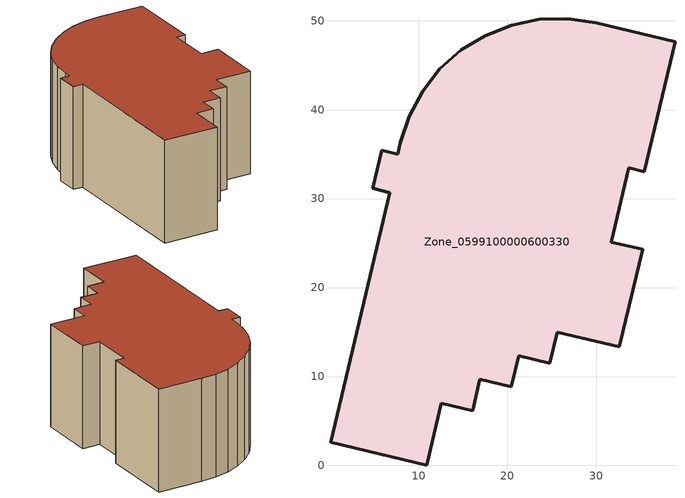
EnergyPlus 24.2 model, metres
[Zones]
Zone_0599100000600330
 floor ground (C_G): 26.75,50.24 29.9,49.79 38.83,47.63 35.4,33.03 33.63,33.44 31.68,25.12 35.19,24.31 32.58,13.34 25.58,15 24.75,11.5 21.25,12.34 20.41,8.84 16.91,9.67 16.08,6.17 12.58,7.01 10.91,0 0.11,2.58 6.78,30.68 4.87,31.15 5.87,35.41 7.66,34.99 7.96,36.27 8.98,39.27 10.46,42.08 12.41,44.59 14.78,46.71 17.52,48.33 20.47,49.51 23.58,50.17 z0
 wall outside (C_F): 12.58,7.01 16.08,6.17 16.91,9.67 20.41,8.84 21.25,12.34 24.75,11.5 25.58,15 32.58,13.34 35.19,24.31 31.68,25.12 33.63,33.44 35.4,33.03 38.83,47.63 29.9,49.79 26.75,50.24 23.58,50.17 20.47,49.51 17.52,48.33 14.78,46.71 12.41,44.59 10.46,42.08 8.98,39.27 7.96,36.27 7.66,34.99 5.87,35.41 4.87,31.15 6.78,30.68 0.11,2.58 10.91,0 12.58,7.01 z0:20.56
 roof outside (C_R): 6.78,30.68 0.11,2.58 10.91,0 12.58,7.01 16.08,6.17 16.91,9.67 20.41,8.84 21.25,12.34 24.75,11.5 25.58,15 32.58,13.34 35.19,24.31 31.68,25.12 33.63,33.44 35.4,33.03 38.83,47.63 29.9,49.79 26.75,50.24 23.58,50.17 20.47,49.51 17.52,48.33 14.78,46.71 12.41,44.59 10.46,42.08 8.98,39.27 7.96,36.27 7.66,34.99 5.87,35.41 4.87,31.15 z20.56
[BUILDING]
Pand.0599100000600330: North Axis=0; Terrain=City; Loads Convergence Tolerance Value=0.04; Temperature Convergence Tolerance Value=0.4; Solar Distribution=FullExterior; Maximum Number of Warmup Days=25; Minimum Number of Warmup Days=1
[Site:Location]
Rotterdam.The.Hague.AP_ZH_NLD Design_Conditions: Latitude=51.96; Longitude=4.45; Time Zone=1; Elevation=-4.5
[SITE:GROUNDTEMPERATURE:BUILDINGSURFACE]
18, 18, 18, 18, 18, 18, 18, 18, 18, 18, 18, 18
[MATERIAL] Thermal Absorptance=0.9; Solar Absorptance=0.7; Visible Absorptance=0.7
Name | Roughness | Thickness | Conductivity | Density | Specific Heat
G.TI.1975-1991 | MediumSmooth | 0.15 | 0.288461 | 540 | 1210
F.TI.1975-1991 | Rough | 0.3 | 0.230769 | 1920 | 840
R.TI.1975-1991 | MediumRough | 0.2 | 0.153846 | 1500 | 1000
[CONSTRUCTION]
C_G: G.TI.1975-1991
C_F: F.TI.1975-1991
C_R: R.TI.1975-1991
[ZONE]
Zone_0599100000600330: Type=1; Multiplier=1; Ceiling Height=Autocalculate; Volume=Autocalculate; Floor Area=autocalculate; Part of Total Floor Area=Yes
[ZONEINFILTRATION:DESIGNFLOWRATE]
Infil_Zone_0599100000600330: Zone or ZoneList or Space or SpaceList=Zone_0599100000600330; Schedule=AlwaysOn; Design Flow Rate Calculation Method=Flow/Area; Flow Rate per Floor Area=0.003; Constant Term Coefficient=1; Temperature Term Coefficient=0; Velocity Term Coefficient=0; Velocity Squared Term Coefficient=0
[HVACTEMPLATE:ZONE:IDEALLOADSAIRSYSTEM]
Zone_0599100000600330: Maximum Heating Supply Air Temperature=50; Minimum Cooling Supply Air Temperature=13; Maximum Heating Supply Air Humidity Ratio=0.0156; Minimum Cooling Supply Air Humidity Ratio=0.0077; Heating Limit=NoLimit; Cooling Limit=NoLimit; Dehumidification Control Type=ConstantSensibleHeatRatio; Cooling Sensible Heat Ratio=0.7; Dehumidification Setpoint=60; Humidification Control Type=None; Humidification Setpoint=30; Outdoor Air Method=None; Outdoor Air Flow Rate per Person=0.00944; Outdoor Air Flow Rate per Zone Floor Area=0; Outdoor Air Flow Rate per Zone=0; Demand Controlled Ventilation Type=None; Outdoor Air Economizer Type=NoEconomizer; Heat Recovery Type=None; Sensible Heat Recovery Effectiveness=0.7; Latent Heat Recovery Effectiveness=0.65
[ZONECONTROL:THERMOSTAT]
ThermostatControl_Zone_0599100000600330: Zone or ZoneList=Zone_0599100000600330; Control Type Schedule=DualSetpointControlType; Control 1=Thermostat_Zone_0599100000600330; Temperature Difference Between Cutout And Setpoint=0
[THERMOSTATSETPOINT:DUALSETPOINT]
Thermostat_Zone_0599100000600330: Heating Setpoint Temperature Schedule=HeatingSetpoint_Zone_0599100000600330; Cooling Setpoint Temperature Schedule=CoolingSetpoint_Zone_0599100000600330
[SCHEDULE:COMPACT]
HeatingSetpoint_Zone_0599100000600330: Through: 12/31, For: AllDays, Until: 24:00, 21
CoolingSetpoint_Zone_0599100000600330: Through: 12/31, For: AllDays, Until: 24:00, 24
DualSetpointControlType: Through: 12/31, For: AllDays, Until: 24:00, 4
AlwaysOn: Through: 12/31, For: AllDays, Until: 24:00, 1
